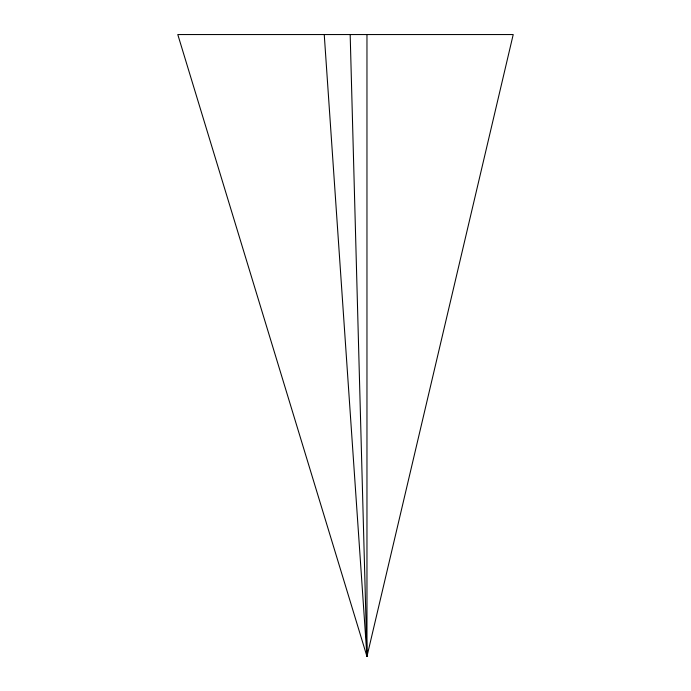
<?xml version="1.0" encoding="UTF-8"?>
<svg xmlns="http://www.w3.org/2000/svg" width="691" height="691" viewBox="0 0 691 691"><rect width="100%" height="100%" fill="white"/><g stroke="black" fill="none" stroke-linecap="round" stroke-linejoin="round"><path stroke-width="1.04" d="M324.243 34.55L366.964 656.45L513.214 34.55L177.786 34.55L366.964 656.45L366.964 34.55M350.173 34.55L366.817 651.06M366.904 654.291L366.964 656.45"/></g></svg>
